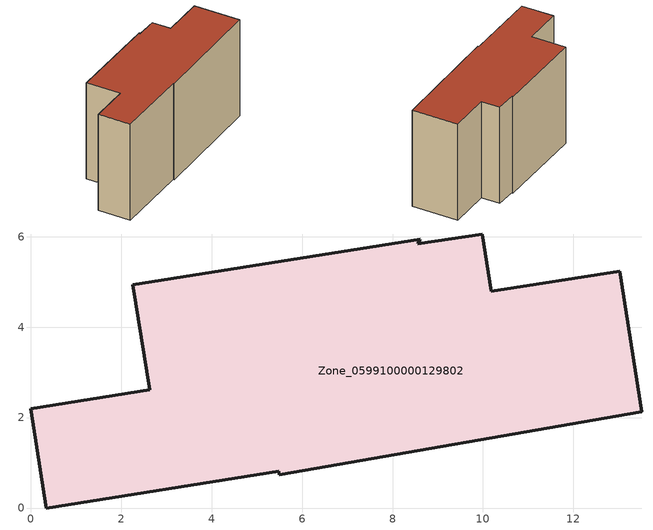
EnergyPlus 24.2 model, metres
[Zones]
Zone_0599100000129802
 floor ground (C_G): 5.48,0.81 0.34,0 0,2.19 2.63,2.61 2.26,4.94 8.61,5.95 8.56,5.85 9.99,6.06 10.18,4.79 13.02,5.24 13.51,2.13 5.49,0.74 z0
 wall outside (C_F): 13.02,5.24 10.18,4.79 9.99,6.06 8.56,5.85 8.61,5.95 2.26,4.94 2.63,2.61 0,2.19 0.34,0 5.48,0.81 5.49,0.74 13.51,2.13 13.02,5.24 z0:6.84
 roof outside (C_R): 0.34,0 5.48,0.81 5.49,0.74 13.51,2.13 13.02,5.24 10.18,4.79 9.99,6.06 8.56,5.85 8.61,5.95 2.26,4.94 2.63,2.61 0,2.19 z6.84
[BUILDING]
Pand.0599100000129802: North Axis=0; Terrain=City; Loads Convergence Tolerance Value=0.04; Temperature Convergence Tolerance Value=0.4; Solar Distribution=FullExterior; Maximum Number of Warmup Days=25; Minimum Number of Warmup Days=1
[Site:Location]
Rotterdam.The.Hague.AP_ZH_NLD Design_Conditions: Latitude=51.96; Longitude=4.45; Time Zone=1; Elevation=-4.5
[SITE:GROUNDTEMPERATURE:BUILDINGSURFACE]
18, 18, 18, 18, 18, 18, 18, 18, 18, 18, 18, 18
[MATERIAL] Thermal Absorptance=0.9; Solar Absorptance=0.7; Visible Absorptance=0.7
Name | Roughness | Thickness | Conductivity | Density | Specific Heat
G.TC.1946 | MediumSmooth | 0.15 | 1 | 540 | 1210
F.TC.1946 | Rough | 0.3 | 0.857143 | 1920 | 840
R.TC.1946 | MediumRough | 0.2 | 0.909091 | 1500 | 1000
[CONSTRUCTION]
C_G: G.TC.1946
C_F: F.TC.1946
C_R: R.TC.1946
[ZONE]
Zone_0599100000129802: Type=1; Multiplier=1; Ceiling Height=Autocalculate; Volume=Autocalculate; Floor Area=autocalculate; Part of Total Floor Area=Yes
[ZONEINFILTRATION:DESIGNFLOWRATE]
Infil_Zone_0599100000129802: Zone or ZoneList or Space or SpaceList=Zone_0599100000129802; Schedule=AlwaysOn; Design Flow Rate Calculation Method=Flow/Area; Flow Rate per Floor Area=0.003; Constant Term Coefficient=1; Temperature Term Coefficient=0; Velocity Term Coefficient=0; Velocity Squared Term Coefficient=0
[HVACTEMPLATE:ZONE:IDEALLOADSAIRSYSTEM]
Zone_0599100000129802: Maximum Heating Supply Air Temperature=50; Minimum Cooling Supply Air Temperature=13; Maximum Heating Supply Air Humidity Ratio=0.0156; Minimum Cooling Supply Air Humidity Ratio=0.0077; Heating Limit=NoLimit; Cooling Limit=NoLimit; Dehumidification Control Type=ConstantSensibleHeatRatio; Cooling Sensible Heat Ratio=0.7; Dehumidification Setpoint=60; Humidification Control Type=None; Humidification Setpoint=30; Outdoor Air Method=None; Outdoor Air Flow Rate per Person=0.00944; Outdoor Air Flow Rate per Zone Floor Area=0; Outdoor Air Flow Rate per Zone=0; Demand Controlled Ventilation Type=None; Outdoor Air Economizer Type=NoEconomizer; Heat Recovery Type=None; Sensible Heat Recovery Effectiveness=0.7; Latent Heat Recovery Effectiveness=0.65
[ZONECONTROL:THERMOSTAT]
ThermostatControl_Zone_0599100000129802: Zone or ZoneList=Zone_0599100000129802; Control Type Schedule=DualSetpointControlType; Control 1=Thermostat_Zone_0599100000129802; Temperature Difference Between Cutout And Setpoint=0
[THERMOSTATSETPOINT:DUALSETPOINT]
Thermostat_Zone_0599100000129802: Heating Setpoint Temperature Schedule=HeatingSetpoint_Zone_0599100000129802; Cooling Setpoint Temperature Schedule=CoolingSetpoint_Zone_0599100000129802
[SCHEDULE:COMPACT]
HeatingSetpoint_Zone_0599100000129802: Through: 12/31, For: AllDays, Until: 24:00, 21
CoolingSetpoint_Zone_0599100000129802: Through: 12/31, For: AllDays, Until: 24:00, 24
DualSetpointControlType: Through: 12/31, For: AllDays, Until: 24:00, 4
AlwaysOn: Through: 12/31, For: AllDays, Until: 24:00, 1
